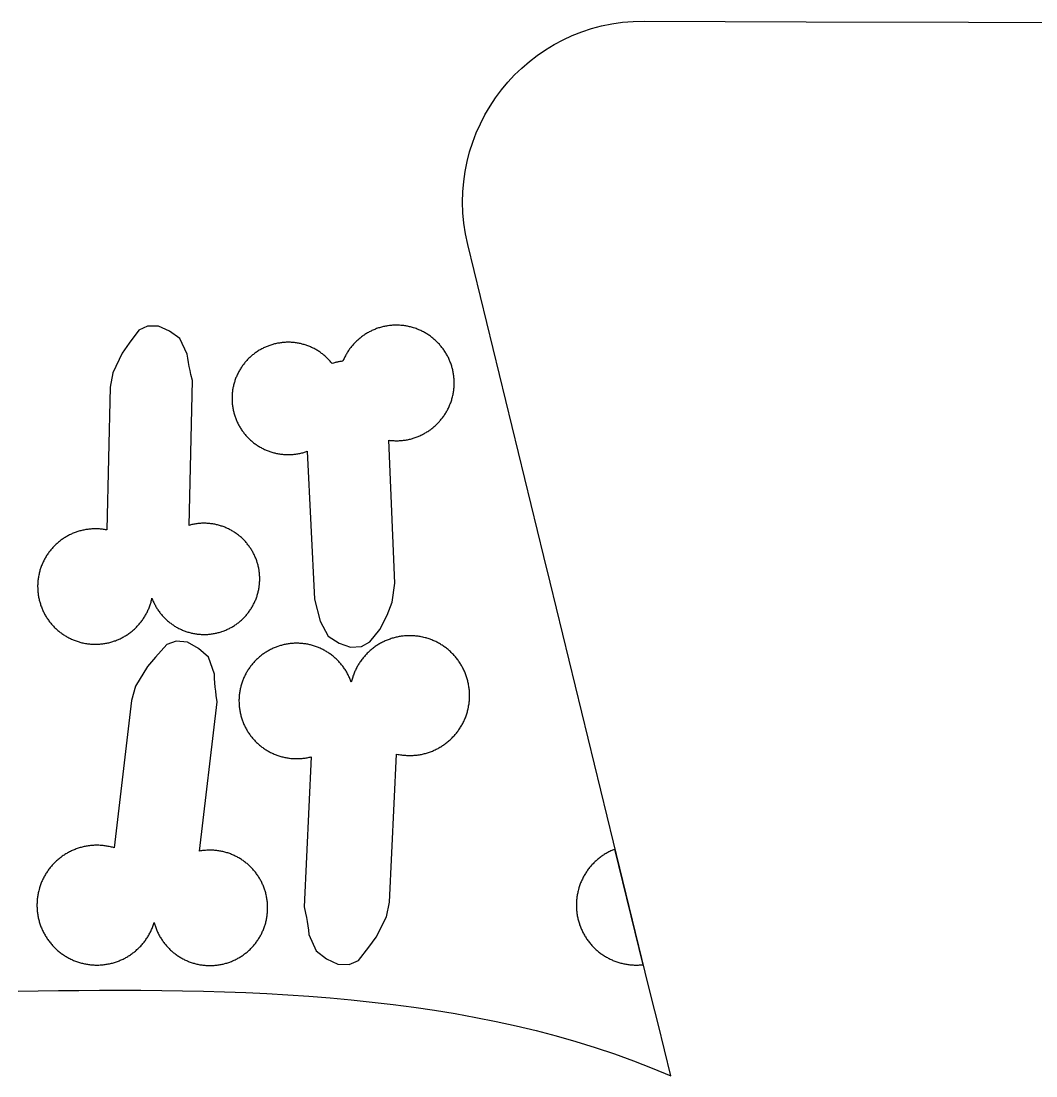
# Model space of a CAD drawing. Extents: x -246 to 246, y -104 to 199.
# Drawn here: x 66.83 to 89.4, y 106.52 to 129.99 of the extents above; entities that cross this region are included whole.
import ezdxf

# ---------------------------------------------------------------- set-up
doc = ezdxf.new("R2010")
doc.units = 0
doc.layers.add('Add_Red', color=1, linetype='Continuous')
doc.layers.add('Outline_Red', color=1, linetype='Continuous')

msp = doc.modelspace()

# ---------------------------------------------------------------- linework, layer by layer
at = {"layer": 'Add_Red'}
for points in [[(74.398, 116.079), (74.588, 116.179), (74.808, 116.46), (74.975, 116.776), (75.084, 117.064), (75.142, 117.488), (75.009, 120.668), (75.031, 120.665), (75.053, 120.663), (75.076, 120.661), (75.098, 120.659), (75.12, 120.658), (75.143, 120.657), (75.177, 120.657), (75.2, 120.657), (75.222, 120.657), (75.244, 120.658), (75.267, 120.66), (75.289, 120.661), (75.312, 120.664), (75.334, 120.666), (75.356, 120.669), (75.378, 120.672), (75.4, 120.676), (75.423, 120.68), (75.444, 120.685), (75.466, 120.689), (75.488, 120.695), (75.51, 120.7), (75.532, 120.706), (75.553, 120.713), (75.574, 120.719), (75.596, 120.727), (75.617, 120.734), (75.638, 120.742), (75.659, 120.75), (75.68, 120.759), (75.7, 120.768), (75.721, 120.777), (75.741, 120.787), (75.761, 120.797), (75.781, 120.807), (75.8, 120.818), (75.82, 120.829), (75.839, 120.84), (75.858, 120.852), (75.877, 120.864), (75.896, 120.876), (75.915, 120.889), (75.933, 120.902), (75.951, 120.915), (75.969, 120.929), (75.986, 120.943), (76.004, 120.957), (76.021, 120.972), (76.037, 120.987), (76.054, 121.002), (76.07, 121.017), (76.086, 121.033), (76.102, 121.049), (76.117, 121.065), (76.133, 121.082), (76.147, 121.099), (76.162, 121.116), (76.176, 121.133), (76.19, 121.151), (76.204, 121.168), (76.217, 121.186), (76.23, 121.205), (76.243, 121.223), (76.255, 121.242), (76.267, 121.261), (76.279, 121.28), (76.291, 121.299), (76.302, 121.319), (76.312, 121.339), (76.323, 121.358), (76.333, 121.379), (76.342, 121.399), (76.352, 121.419), (76.361, 121.44), (76.369, 121.461), (76.377, 121.481), (76.385, 121.502), (76.393, 121.524), (76.4, 121.545), (76.407, 121.566), (76.413, 121.588), (76.419, 121.609), (76.425, 121.631), (76.433, 121.666), (76.437, 121.688), (76.442, 121.71), (76.446, 121.732), (76.449, 121.754), (76.452, 121.777), (76.455, 121.799), (76.457, 121.821), (76.459, 121.844), (76.461, 121.866), (76.462, 121.888), (76.462, 121.911), (76.463, 121.942), (76.463, 121.965), (76.462, 121.987), (76.461, 122.009), (76.46, 122.032), (76.458, 122.054), (76.456, 122.076), (76.453, 122.099), (76.45, 122.121), (76.447, 122.143), (76.443, 122.165), (76.439, 122.187), (76.435, 122.209), (76.43, 122.231), (76.425, 122.253), (76.419, 122.275), (76.413, 122.296), (76.407, 122.318), (76.4, 122.339), (76.393, 122.361), (76.385, 122.382), (76.377, 122.403), (76.369, 122.424), (76.361, 122.444), (76.352, 122.465), (76.342, 122.485), (76.333, 122.506), (76.323, 122.526), (76.312, 122.546), (76.302, 122.565), (76.291, 122.585), (76.279, 122.604), (76.267, 122.623), (76.255, 122.642), (76.243, 122.661), (76.23, 122.679), (76.217, 122.698), (76.204, 122.716), (76.19, 122.734), (76.176, 122.751), (76.162, 122.768), (76.147, 122.786), (76.133, 122.802), (76.117, 122.819), (76.102, 122.835), (76.086, 122.851), (76.07, 122.867), (76.054, 122.882), (76.037, 122.897), (76.021, 122.912), (76.004, 122.927), (75.986, 122.941), (75.969, 122.955), (75.951, 122.969), (75.933, 122.982), (75.915, 122.995), (75.896, 123.008), (75.877, 123.02), (75.858, 123.032), (75.839, 123.044), (75.82, 123.055), (75.8, 123.067), (75.781, 123.077), (75.761, 123.088), (75.741, 123.098), (75.721, 123.107), (75.7, 123.117), (75.68, 123.126), (75.659, 123.134), (75.638, 123.142), (75.617, 123.15), (75.596, 123.158), (75.559, 123.17), (75.537, 123.176), (75.516, 123.182), (75.494, 123.188), (75.472, 123.193), (75.45, 123.198), (75.428, 123.203), (75.406, 123.207), (75.384, 123.211), (75.362, 123.214), (75.34, 123.217), (75.317, 123.22), (75.295, 123.222), (75.273, 123.224), (75.25, 123.226), (75.228, 123.227), (75.205, 123.227), (75.177, 123.228), (75.155, 123.228), (75.132, 123.227), (75.11, 123.226), (75.088, 123.225), (75.065, 123.223), (75.043, 123.221), (75.021, 123.218), (74.998, 123.215), (74.976, 123.212), (74.954, 123.208), (74.932, 123.204), (74.91, 123.2), (74.888, 123.195), (74.866, 123.19), (74.844, 123.184), (74.823, 123.178), (74.801, 123.172), (74.78, 123.165), (74.759, 123.158), (74.737, 123.15), (74.716, 123.142), (74.696, 123.134), (74.675, 123.126), (74.654, 123.117), (74.634, 123.107), (74.614, 123.098), (74.594, 123.088), (74.574, 123.077), (74.554, 123.067), (74.534, 123.055), (74.515, 123.044), (74.496, 123.032), (74.477, 123.02), (74.458, 123.008), (74.44, 122.995), (74.422, 122.982), (74.403, 122.969), (74.386, 122.955), (74.368, 122.941), (74.351, 122.927), (74.334, 122.912), (74.317, 122.897), (74.3, 122.882), (74.284, 122.867), (74.268, 122.851), (74.252, 122.835), (74.237, 122.819), (74.222, 122.802), (74.207, 122.786), (74.192, 122.768), (74.178, 122.751), (74.164, 122.734), (74.15, 122.716), (74.137, 122.698), (74.124, 122.679), (74.111, 122.661), (74.099, 122.642), (74.087, 122.623), (74.075, 122.604), (74.064, 122.585), (74.053, 122.565), (74.042, 122.546), (74.032, 122.526), (74.022, 122.506), (74.012, 122.485), (74.003, 122.465), (73.986, 122.426), (73.969, 122.424), (73.951, 122.422), (73.934, 122.42), (73.917, 122.417), (73.9, 122.414), (73.882, 122.411), (73.865, 122.407), (73.848, 122.404), (73.831, 122.399), (73.814, 122.395), (73.798, 122.39), (73.781, 122.385), (73.748, 122.374), (73.735, 122.391), (73.721, 122.408), (73.706, 122.425), (73.692, 122.441), (73.677, 122.457), (73.662, 122.472), (73.646, 122.488), (73.631, 122.503), (73.615, 122.518), (73.599, 122.533), (73.582, 122.547), (73.565, 122.561), (73.549, 122.575), (73.531, 122.588), (73.514, 122.601), (73.496, 122.614), (73.478, 122.627), (73.46, 122.639), (73.442, 122.651), (73.424, 122.662), (73.405, 122.673), (73.386, 122.684), (73.367, 122.695), (73.348, 122.705), (73.328, 122.715), (73.309, 122.725), (73.289, 122.734), (73.269, 122.743), (73.249, 122.751), (73.229, 122.76), (73.208, 122.767), (73.188, 122.775), (73.167, 122.782), (73.147, 122.789), (73.126, 122.795), (73.105, 122.801), (73.084, 122.807), (73.063, 122.812), (73.041, 122.817), (73.02, 122.822), (72.999, 122.826), (72.977, 122.83), (72.956, 122.833), (72.934, 122.836), (72.912, 122.839), (72.891, 122.841), (72.869, 122.843), (72.847, 122.844), (72.825, 122.846), (72.804, 122.846), (72.77, 122.847), (72.748, 122.847), (72.726, 122.846), (72.705, 122.845), (72.683, 122.844), (72.661, 122.842), (72.639, 122.84), (72.618, 122.837), (72.596, 122.835), (72.575, 122.831), (72.553, 122.828), (72.532, 122.824), (72.51, 122.819), (72.489, 122.815), (72.468, 122.81), (72.447, 122.804), (72.426, 122.798), (72.405, 122.792), (72.384, 122.786), (72.363, 122.779), (72.343, 122.771), (72.322, 122.764), (72.302, 122.756), (72.282, 122.747), (72.262, 122.739), (72.242, 122.73), (72.222, 122.72), (72.203, 122.711), (72.183, 122.701), (72.164, 122.69), (72.145, 122.679), (72.127, 122.668), (72.103, 122.654), (72.085, 122.642), (72.066, 122.63), (72.049, 122.617), (72.031, 122.605), (72.013, 122.592), (71.996, 122.578), (71.979, 122.565), (71.962, 122.551), (71.946, 122.536), (71.93, 122.522), (71.914, 122.507), (71.898, 122.492), (71.882, 122.477), (71.867, 122.461), (71.852, 122.445), (71.838, 122.429), (71.823, 122.413), (71.809, 122.396), (71.795, 122.379), (71.782, 122.362), (71.769, 122.344), (71.756, 122.327), (71.743, 122.309), (71.731, 122.291), (71.719, 122.273), (71.707, 122.254), (71.696, 122.236), (71.685, 122.217), (71.674, 122.198), (71.664, 122.179), (71.654, 122.159), (71.644, 122.14), (71.635, 122.12), (71.626, 122.1), (71.618, 122.08), (71.609, 122.06), (71.601, 122.039), (71.594, 122.019), (71.587, 121.998), (71.58, 121.978), (71.573, 121.957), (71.567, 121.936), (71.562, 121.915), (71.556, 121.894), (71.551, 121.873), (71.547, 121.851), (71.542, 121.83), (71.539, 121.808), (71.535, 121.787), (71.532, 121.765), (71.529, 121.744), (71.527, 121.722), (71.525, 121.7), (71.523, 121.678), (71.522, 121.657), (71.521, 121.635), (71.521, 121.597), (71.521, 121.575), (71.521, 121.554), (71.522, 121.532), (71.524, 121.51), (71.525, 121.488), (71.527, 121.467), (71.53, 121.445), (71.533, 121.423), (71.536, 121.402), (71.54, 121.38), (71.544, 121.359), (71.548, 121.338), (71.553, 121.316), (71.558, 121.295), (71.563, 121.274), (71.569, 121.253), (71.575, 121.232), (71.582, 121.211), (71.589, 121.191), (71.596, 121.17), (71.604, 121.15), (71.612, 121.129), (71.62, 121.109), (71.629, 121.089), (71.638, 121.069), (71.648, 121.048), (71.658, 121.028), (71.668, 121.009), (71.678, 120.99), (71.689, 120.971), (71.7, 120.952), (71.711, 120.934), (71.723, 120.915), (71.735, 120.897), (71.748, 120.879), (71.76, 120.861), (71.773, 120.844), (71.787, 120.827), (71.8, 120.81), (71.814, 120.793), (71.828, 120.776), (71.843, 120.76), (71.858, 120.744), (71.873, 120.728), (71.888, 120.712), (71.903, 120.697), (71.919, 120.682), (71.935, 120.668), (71.952, 120.653), (71.968, 120.639), (71.985, 120.625), (72.002, 120.612), (72.02, 120.598), (72.037, 120.585), (72.055, 120.573), (72.073, 120.56), (72.091, 120.548), (72.11, 120.537), (72.128, 120.525), (72.147, 120.514), (72.166, 120.504), (72.185, 120.493), (72.204, 120.483), (72.224, 120.473), (72.244, 120.464), (72.264, 120.455), (72.284, 120.446), (72.304, 120.438), (72.324, 120.43), (72.344, 120.423), (72.365, 120.415), (72.386, 120.408), (72.407, 120.402), (72.427, 120.396), (72.448, 120.39), (72.47, 120.384), (72.491, 120.379), (72.512, 120.375), (72.534, 120.37), (72.555, 120.366), (72.576, 120.363), (72.598, 120.36), (72.62, 120.357), (72.641, 120.354), (72.663, 120.352), (72.685, 120.351), (72.707, 120.349), (72.728, 120.349), (72.77, 120.348), (72.792, 120.348), (72.814, 120.349), (72.835, 120.35), (72.857, 120.351), (72.879, 120.353), (72.901, 120.355), (72.922, 120.357), (72.944, 120.36), (72.966, 120.363), (72.987, 120.367), (73.009, 120.371), (73.03, 120.375), (73.051, 120.38), (73.072, 120.385), (73.093, 120.39), (73.115, 120.396), (73.135, 120.402), (73.156, 120.409), (73.195, 120.422), (73.359, 117.132), (73.478, 116.644), (73.663, 116.306), (73.902, 116.156), (74.155, 116.06), (74.398, 116.079)], [(68.513, 116.128), (68.536, 116.129), (68.558, 116.13), (68.58, 116.132), (68.603, 116.134), (68.625, 116.136), (68.647, 116.139), (68.669, 116.142), (68.692, 116.145), (68.714, 116.149), (68.736, 116.153), (68.758, 116.158), (68.779, 116.163), (68.801, 116.168), (68.823, 116.174), (68.844, 116.18), (68.866, 116.187), (68.887, 116.194), (68.908, 116.201), (68.93, 116.208), (68.95, 116.216), (68.971, 116.225), (68.992, 116.234), (69.012, 116.243), (69.033, 116.252), (69.053, 116.262), (69.073, 116.272), (69.093, 116.283), (69.112, 116.293), (69.132, 116.305), (69.151, 116.316), (69.17, 116.328), (69.189, 116.34), (69.207, 116.353), (69.226, 116.365), (69.244, 116.379), (69.262, 116.392), (69.279, 116.406), (69.297, 116.42), (69.314, 116.434), (69.331, 116.449), (69.348, 116.464), (69.364, 116.479), (69.38, 116.495), (69.396, 116.511), (69.412, 116.527), (69.427, 116.543), (69.442, 116.56), (69.457, 116.577), (69.471, 116.594), (69.485, 116.611), (69.499, 116.629), (69.513, 116.647), (69.526, 116.665), (69.539, 116.683), (69.551, 116.702), (69.564, 116.72), (69.576, 116.739), (69.587, 116.759), (69.598, 116.778), (69.609, 116.798), (69.62, 116.817), (69.63, 116.837), (69.64, 116.858), (69.649, 116.878), (69.658, 116.898), (69.667, 116.919), (69.676, 116.94), (69.684, 116.961), (69.691, 116.982), (69.699, 117.003), (69.706, 117.024), (69.712, 117.046), (69.719, 117.067), (69.724, 117.089), (69.73, 117.11), (69.735, 117.132), (69.74, 117.154), (69.753, 117.119), (69.761, 117.1), (69.77, 117.08), (69.779, 117.06), (69.788, 117.041), (69.798, 117.021), (69.808, 117.002), (69.818, 116.983), (69.829, 116.964), (69.84, 116.946), (69.851, 116.927), (69.863, 116.909), (69.874, 116.891), (69.887, 116.873), (69.899, 116.856), (69.912, 116.838), (69.925, 116.821), (69.939, 116.804), (69.952, 116.788), (69.966, 116.771), (69.981, 116.755), (69.995, 116.739), (70.01, 116.724), (70.025, 116.708), (70.041, 116.693), (70.056, 116.678), (70.072, 116.664), (70.088, 116.649), (70.105, 116.635), (70.121, 116.621), (70.138, 116.608), (70.156, 116.595), (70.173, 116.582), (70.19, 116.57), (70.208, 116.557), (70.226, 116.545), (70.244, 116.534), (70.263, 116.523), (70.281, 116.512), (70.3, 116.501), (70.319, 116.491), (70.338, 116.481), (70.358, 116.471), (70.377, 116.462), (70.397, 116.453), (70.417, 116.444), (70.437, 116.436), (70.457, 116.428), (70.477, 116.42), (70.497, 116.413), (70.518, 116.406), (70.538, 116.4), (70.559, 116.394), (70.58, 116.388), (70.601, 116.383), (70.622, 116.378), (70.643, 116.373), (70.664, 116.369), (70.685, 116.365), (70.706, 116.361), (70.728, 116.358), (70.749, 116.355), (70.771, 116.353), (70.792, 116.351), (70.814, 116.349), (70.835, 116.348), (70.857, 116.347), (70.878, 116.346), (70.9, 116.346), (70.937, 116.346), (70.959, 116.347), (70.981, 116.348), (71.002, 116.35), (71.024, 116.352), (71.045, 116.354), (71.066, 116.357), (71.088, 116.36), (71.109, 116.364), (71.13, 116.367), (71.152, 116.372), (71.173, 116.376), (71.194, 116.381), (71.215, 116.387), (71.235, 116.392), (71.256, 116.398), (71.277, 116.405), (71.297, 116.411), (71.323, 116.42), (71.343, 116.428), (71.363, 116.436), (71.383, 116.444), (71.403, 116.453), (71.423, 116.462), (71.442, 116.471), (71.462, 116.481), (71.481, 116.491), (71.5, 116.501), (71.519, 116.512), (71.537, 116.523), (71.556, 116.534), (71.574, 116.545), (71.592, 116.557), (71.61, 116.57), (71.627, 116.582), (71.644, 116.595), (71.662, 116.608), (71.679, 116.621), (71.695, 116.635), (71.712, 116.649), (71.728, 116.664), (71.744, 116.678), (71.759, 116.693), (71.775, 116.708), (71.79, 116.724), (71.805, 116.739), (71.819, 116.755), (71.834, 116.771), (71.848, 116.788), (71.861, 116.804), (71.875, 116.821), (71.888, 116.838), (71.901, 116.856), (71.913, 116.873), (71.926, 116.891), (71.937, 116.909), (71.949, 116.927), (71.96, 116.946), (71.971, 116.964), (71.982, 116.983), (71.992, 117.002), (72.002, 117.021), (72.012, 117.041), (72.021, 117.06), (72.03, 117.08), (72.039, 117.1), (72.047, 117.119), (72.055, 117.14), (72.062, 117.16), (72.07, 117.18), (72.077, 117.201), (72.083, 117.221), (72.089, 117.242), (72.095, 117.263), (72.1, 117.284), (72.105, 117.305), (72.11, 117.326), (72.114, 117.347), (72.118, 117.368), (72.122, 117.389), (72.125, 117.411), (72.128, 117.432), (72.13, 117.454), (72.132, 117.475), (72.134, 117.497), (72.135, 117.518), (72.136, 117.54), (72.137, 117.561), (72.137, 117.583), (72.137, 117.609), (72.136, 117.63), (72.135, 117.652), (72.134, 117.673), (72.132, 117.695), (72.13, 117.716), (72.127, 117.738), (72.124, 117.759), (72.121, 117.781), (72.118, 117.802), (72.114, 117.823), (72.109, 117.844), (72.104, 117.865), (72.099, 117.886), (72.094, 117.907), (72.088, 117.928), (72.082, 117.949), (72.07, 117.986), (72.062, 118.006), (72.055, 118.026), (72.047, 118.046), (72.039, 118.066), (72.03, 118.086), (72.021, 118.106), (72.012, 118.125), (72.002, 118.144), (71.992, 118.164), (71.982, 118.183), (71.971, 118.201), (71.96, 118.22), (71.949, 118.238), (71.937, 118.257), (71.926, 118.275), (71.913, 118.292), (71.901, 118.31), (71.888, 118.327), (71.875, 118.344), (71.861, 118.361), (71.848, 118.378), (71.834, 118.394), (71.819, 118.411), (71.805, 118.427), (71.79, 118.442), (71.775, 118.458), (71.759, 118.473), (71.744, 118.488), (71.728, 118.502), (71.712, 118.516), (71.695, 118.53), (71.679, 118.544), (71.662, 118.558), (71.644, 118.571), (71.627, 118.584), (71.61, 118.596), (71.592, 118.608), (71.574, 118.62), (71.556, 118.632), (71.537, 118.643), (71.519, 118.654), (71.5, 118.665), (71.481, 118.675), (71.462, 118.685), (71.442, 118.695), (71.423, 118.704), (71.403, 118.713), (71.383, 118.722), (71.363, 118.73), (71.343, 118.738), (71.323, 118.745), (71.303, 118.752), (71.282, 118.759), (71.262, 118.766), (71.241, 118.772), (71.22, 118.778), (71.199, 118.783), (71.178, 118.788), (71.157, 118.793), (71.136, 118.797), (71.115, 118.801), (71.094, 118.805), (71.072, 118.808), (71.051, 118.811), (71.029, 118.813), (71.008, 118.815), (70.986, 118.817), (70.965, 118.818), (70.943, 118.819), (70.922, 118.82), (70.9, 118.82), (70.864, 118.819), (70.843, 118.819), (70.821, 118.817), (70.8, 118.816), (70.778, 118.814), (70.757, 118.812), (70.735, 118.809), (70.714, 118.806), (70.692, 118.802), (70.671, 118.799), (70.65, 118.794), (70.629, 118.79), (70.608, 118.785), (70.587, 118.78), (70.566, 118.774), (70.639, 121.993), (70.606, 122.127), (70.587, 122.218), (70.568, 122.308), (70.552, 122.399), (70.537, 122.49), (70.524, 122.581), (70.362, 122.931), (70.133, 123.096), (69.887, 123.208), (69.643, 123.205), (69.448, 123.118), (69.234, 122.828), (69.08, 122.608), (68.868, 122.167), (68.809, 121.849), (68.733, 118.671), (68.704, 118.677), (68.682, 118.68), (68.66, 118.684), (68.638, 118.687), (68.616, 118.689), (68.593, 118.691), (68.571, 118.693), (68.549, 118.695), (68.526, 118.696), (68.504, 118.696), (68.481, 118.696), (68.446, 118.696), (68.423, 118.695), (68.401, 118.694), (68.378, 118.692), (68.356, 118.69), (68.334, 118.688), (68.312, 118.685), (68.289, 118.682), (68.267, 118.678), (68.245, 118.674), (68.223, 118.67), (68.201, 118.665), (68.18, 118.66), (68.158, 118.655), (68.136, 118.649), (68.115, 118.643), (68.093, 118.636), (68.072, 118.629), (68.051, 118.622), (68.03, 118.614), (68.009, 118.606), (67.988, 118.598), (67.967, 118.589), (67.947, 118.58), (67.927, 118.57), (67.906, 118.56), (67.886, 118.55), (67.867, 118.54), (67.847, 118.529), (67.828, 118.517), (67.809, 118.506), (67.79, 118.494), (67.771, 118.482), (67.752, 118.469), (67.734, 118.456), (67.716, 118.443), (67.698, 118.43), (67.68, 118.416), (67.663, 118.402), (67.646, 118.387), (67.629, 118.372), (67.612, 118.357), (67.596, 118.342), (67.58, 118.326), (67.564, 118.311), (67.548, 118.294), (67.533, 118.278), (67.518, 118.261), (67.503, 118.244), (67.489, 118.227), (67.475, 118.21), (67.461, 118.192), (67.448, 118.174), (67.435, 118.156), (67.422, 118.138), (67.409, 118.119), (67.397, 118.1), (67.385, 118.081), (67.374, 118.062), (67.363, 118.043), (67.352, 118.023), (67.341, 118.003), (67.331, 117.983), (67.321, 117.963), (67.312, 117.943), (67.303, 117.922), (67.294, 117.901), (67.286, 117.881), (67.278, 117.86), (67.27, 117.839), (67.263, 117.817), (67.256, 117.796), (67.249, 117.775), (67.243, 117.753), (67.238, 117.731), (67.232, 117.71), (67.227, 117.688), (67.223, 117.666), (67.217, 117.635), (67.213, 117.613), (67.21, 117.591), (67.207, 117.569), (67.204, 117.546), (67.202, 117.524), (67.2, 117.502), (67.199, 117.479), (67.198, 117.457), (67.197, 117.434), (67.197, 117.412), (67.198, 117.378), (67.198, 117.356), (67.2, 117.333), (67.201, 117.311), (67.203, 117.289), (67.205, 117.266), (67.208, 117.244), (67.211, 117.222), (67.215, 117.2), (67.219, 117.178), (67.223, 117.156), (67.228, 117.134), (67.233, 117.112), (67.238, 117.09), (67.244, 117.069), (67.25, 117.047), (67.257, 117.026), (67.264, 117.004), (67.271, 116.983), (67.279, 116.962), (67.287, 116.941), (67.295, 116.92), (67.304, 116.9), (67.313, 116.879), (67.322, 116.859), (67.332, 116.839), (67.342, 116.819), (67.353, 116.799), (67.364, 116.779), (67.375, 116.76), (67.387, 116.741), (67.398, 116.722), (67.411, 116.703), (67.423, 116.684), (67.436, 116.666), (67.449, 116.648), (67.463, 116.63), (67.476, 116.612), (67.491, 116.595), (67.505, 116.578), (67.52, 116.561), (67.535, 116.544), (67.55, 116.528), (67.566, 116.512), (67.581, 116.496), (67.598, 116.48), (67.614, 116.465), (67.631, 116.45), (67.648, 116.435), (67.665, 116.421), (67.682, 116.407), (67.7, 116.393), (67.718, 116.38), (67.736, 116.366), (67.754, 116.354), (67.773, 116.341), (67.792, 116.329), (67.811, 116.317), (67.83, 116.305), (67.849, 116.294), (67.869, 116.283), (67.889, 116.273), (67.909, 116.263), (67.929, 116.253), (67.949, 116.243), (67.97, 116.234), (67.99, 116.225), (68.011, 116.217), (68.032, 116.209), (68.053, 116.201), (68.074, 116.194), (68.095, 116.187), (68.117, 116.181), (68.138, 116.174), (68.16, 116.169), (68.182, 116.163), (68.204, 116.158), (68.226, 116.154), (68.258, 116.147), (68.281, 116.144), (68.303, 116.14), (68.325, 116.137), (68.347, 116.135), (68.37, 116.133), (68.392, 116.131), (68.414, 116.13), (68.437, 116.129), (68.459, 116.128), (68.481, 116.128), (68.513, 116.128)], [(71.06, 108.98), (71.082, 108.981), (71.104, 108.982), (71.127, 108.983), (71.149, 108.985), (71.171, 108.988), (71.194, 108.99), (71.216, 108.993), (71.238, 108.997), (71.26, 109.001), (71.282, 109.005), (71.304, 109.009), (71.326, 109.014), (71.362, 109.023), (71.383, 109.029), (71.405, 109.036), (71.426, 109.043), (71.448, 109.05), (71.469, 109.057), (71.49, 109.065), (71.511, 109.073), (71.531, 109.082), (71.552, 109.091), (71.572, 109.1), (71.592, 109.11), (71.612, 109.12), (71.632, 109.13), (71.652, 109.141), (71.671, 109.152), (71.691, 109.163), (71.71, 109.175), (71.729, 109.187), (71.747, 109.199), (71.766, 109.212), (71.784, 109.225), (71.802, 109.238), (71.82, 109.252), (71.837, 109.266), (71.855, 109.28), (71.872, 109.295), (71.889, 109.309), (71.905, 109.325), (71.921, 109.34), (71.937, 109.356), (71.953, 109.372), (71.968, 109.388), (71.984, 109.404), (71.998, 109.421), (72.013, 109.438), (72.027, 109.456), (72.041, 109.473), (72.055, 109.491), (72.068, 109.509), (72.081, 109.527), (72.094, 109.546), (72.106, 109.564), (72.118, 109.583), (72.13, 109.602), (72.141, 109.622), (72.152, 109.641), (72.163, 109.661), (72.173, 109.681), (72.183, 109.701), (72.193, 109.721), (72.202, 109.741), (72.211, 109.762), (72.22, 109.782), (72.228, 109.803), (72.236, 109.824), (72.243, 109.845), (72.25, 109.867), (72.257, 109.888), (72.264, 109.91), (72.27, 109.931), (72.275, 109.953), (72.28, 109.975), (72.285, 109.996), (72.29, 110.018), (72.294, 110.04), (72.297, 110.063), (72.301, 110.085), (72.304, 110.107), (72.306, 110.129), (72.308, 110.151), (72.31, 110.174), (72.312, 110.196), (72.313, 110.219), (72.313, 110.241), (72.313, 110.263), (72.313, 110.304), (72.312, 110.326), (72.31, 110.348), (72.309, 110.371), (72.307, 110.393), (72.304, 110.415), (72.301, 110.438), (72.298, 110.46), (72.295, 110.482), (72.291, 110.504), (72.286, 110.526), (72.28, 110.552), (72.275, 110.574), (72.27, 110.596), (72.264, 110.617), (72.257, 110.639), (72.25, 110.66), (72.243, 110.681), (72.236, 110.702), (72.228, 110.723), (72.22, 110.744), (72.211, 110.765), (72.202, 110.785), (72.193, 110.806), (72.183, 110.826), (72.173, 110.846), (72.163, 110.866), (72.152, 110.886), (72.141, 110.905), (72.13, 110.924), (72.118, 110.944), (72.106, 110.962), (72.094, 110.981), (72.081, 111), (72.068, 111.018), (72.055, 111.036), (72.041, 111.054), (72.027, 111.071), (72.013, 111.088), (71.998, 111.105), (71.984, 111.122), (71.968, 111.139), (71.953, 111.155), (71.937, 111.171), (71.921, 111.187), (71.905, 111.202), (71.889, 111.217), (71.872, 111.232), (71.855, 111.247), (71.837, 111.261), (71.82, 111.275), (71.802, 111.289), (71.784, 111.302), (71.766, 111.315), (71.747, 111.328), (71.729, 111.34), (71.71, 111.352), (71.691, 111.364), (71.671, 111.375), (71.652, 111.386), (71.632, 111.397), (71.612, 111.407), (71.592, 111.417), (71.572, 111.427), (71.552, 111.436), (71.531, 111.445), (71.511, 111.454), (71.49, 111.462), (71.469, 111.47), (71.448, 111.477), (71.426, 111.484), (71.405, 111.491), (71.383, 111.497), (71.362, 111.503), (71.34, 111.509), (71.318, 111.514), (71.297, 111.519), (71.275, 111.523), (71.253, 111.527), (71.23, 111.531), (71.208, 111.534), (71.186, 111.537), (71.164, 111.54), (71.142, 111.542), (71.119, 111.544), (71.097, 111.545), (71.074, 111.546), (71.052, 111.547), (71.03, 111.547), (71.001, 111.547), (70.979, 111.546), (70.957, 111.545), (70.934, 111.543), (70.912, 111.542), (70.89, 111.539), (70.867, 111.537), (70.845, 111.534), (70.823, 111.53), (70.801, 111.526), (71.19, 114.845), (71.17, 114.987), (71.158, 115.082), (71.148, 115.177), (71.14, 115.273), (71.133, 115.368), (71.129, 115.464), (70.995, 115.841), (70.776, 116.033), (70.532, 116.173), (70.28, 116.194), (70.07, 116.123), (69.82, 115.844), (69.639, 115.632), (69.377, 115.198), (69.286, 114.875), (68.898, 111.599), (68.859, 111.61), (68.837, 111.616), (68.814, 111.621), (68.791, 111.626), (68.769, 111.631), (68.746, 111.635), (68.723, 111.639), (68.7, 111.643), (68.677, 111.646), (68.654, 111.648), (68.631, 111.65), (68.607, 111.652), (68.584, 111.654), (68.561, 111.655), (68.538, 111.655), (68.514, 111.656), (68.486, 111.655), (68.463, 111.655), (68.44, 111.653), (68.417, 111.652), (68.394, 111.65), (68.37, 111.648), (68.347, 111.645), (68.324, 111.642), (68.301, 111.638), (68.278, 111.634), (68.256, 111.63), (68.233, 111.625), (68.21, 111.62), (68.187, 111.615), (68.165, 111.609), (68.143, 111.603), (68.12, 111.596), (68.098, 111.589), (68.076, 111.581), (68.054, 111.574), (68.032, 111.565), (68.011, 111.557), (67.989, 111.548), (67.968, 111.538), (67.947, 111.529), (67.926, 111.519), (67.905, 111.508), (67.885, 111.497), (67.864, 111.486), (67.844, 111.475), (67.824, 111.463), (67.804, 111.451), (67.785, 111.438), (67.765, 111.425), (67.746, 111.412), (67.727, 111.398), (67.709, 111.384), (67.69, 111.37), (67.672, 111.356), (67.654, 111.341), (67.637, 111.326), (67.619, 111.31), (67.602, 111.294), (67.585, 111.278), (67.569, 111.262), (67.553, 111.245), (67.537, 111.228), (67.521, 111.211), (67.506, 111.194), (67.491, 111.176), (67.476, 111.158), (67.461, 111.14), (67.447, 111.121), (67.434, 111.102), (67.42, 111.083), (67.407, 111.064), (67.394, 111.045), (67.382, 111.025), (67.37, 111.005), (67.358, 110.985), (67.347, 110.965), (67.336, 110.944), (67.325, 110.924), (67.315, 110.903), (67.305, 110.882), (67.295, 110.861), (67.286, 110.839), (67.277, 110.818), (67.269, 110.796), (67.261, 110.774), (67.253, 110.752), (67.246, 110.73), (67.239, 110.708), (67.227, 110.668), (67.221, 110.645), (67.216, 110.623), (67.211, 110.6), (67.206, 110.577), (67.202, 110.554), (67.198, 110.531), (67.195, 110.508), (67.192, 110.485), (67.189, 110.462), (67.187, 110.439), (67.185, 110.416), (67.184, 110.393), (67.183, 110.369), (67.182, 110.346), (67.182, 110.323), (67.182, 110.297), (67.183, 110.274), (67.184, 110.251), (67.185, 110.227), (67.187, 110.204), (67.189, 110.181), (67.192, 110.158), (67.195, 110.135), (67.199, 110.112), (67.202, 110.089), (67.207, 110.066), (67.211, 110.043), (67.217, 110.021), (67.222, 109.998), (67.228, 109.975), (67.234, 109.953), (67.241, 109.931), (67.248, 109.909), (67.255, 109.887), (67.263, 109.865), (67.271, 109.843), (67.28, 109.821), (67.289, 109.8), (67.298, 109.778), (67.308, 109.757), (67.318, 109.736), (67.328, 109.716), (67.339, 109.695), (67.35, 109.675), (67.362, 109.654), (67.373, 109.634), (67.386, 109.615), (67.398, 109.595), (67.411, 109.576), (67.424, 109.556), (67.438, 109.537), (67.452, 109.519), (67.466, 109.5), (67.48, 109.482), (67.495, 109.464), (67.51, 109.447), (67.526, 109.429), (67.542, 109.412), (67.558, 109.395), (67.574, 109.379), (67.591, 109.362), (67.607, 109.347), (67.625, 109.331), (67.642, 109.315), (67.66, 109.3), (67.678, 109.286), (67.696, 109.271), (67.714, 109.257), (67.733, 109.243), (67.752, 109.23), (67.771, 109.217), (67.791, 109.204), (67.81, 109.191), (67.83, 109.179), (67.85, 109.168), (67.871, 109.156), (67.891, 109.145), (67.912, 109.134), (67.933, 109.124), (67.954, 109.114), (67.975, 109.104), (67.996, 109.095), (68.018, 109.086), (68.039, 109.078), (68.061, 109.07), (68.083, 109.062), (68.105, 109.055), (68.127, 109.048), (68.169, 109.036), (68.192, 109.03), (68.215, 109.024), (68.237, 109.019), (68.26, 109.015), (68.283, 109.011), (68.306, 109.007), (68.329, 109.003), (68.352, 109), (68.375, 108.998), (68.398, 108.995), (68.421, 108.994), (68.445, 108.992), (68.468, 108.991), (68.491, 108.99), (68.514, 108.99), (68.538, 108.99), (68.561, 108.991), (68.585, 108.992), (68.608, 108.994), (68.631, 108.995), (68.654, 108.998), (68.677, 109), (68.7, 109.003), (68.723, 109.007), (68.746, 109.011), (68.769, 109.015), (68.792, 109.02), (68.815, 109.025), (68.837, 109.03), (68.86, 109.036), (68.882, 109.042), (68.905, 109.049), (68.927, 109.056), (68.949, 109.063), (68.971, 109.071), (68.992, 109.079), (69.014, 109.088), (69.036, 109.096), (69.057, 109.106), (69.078, 109.115), (69.099, 109.125), (69.12, 109.136), (69.141, 109.147), (69.161, 109.158), (69.181, 109.169), (69.201, 109.181), (69.221, 109.193), (69.241, 109.206), (69.26, 109.218), (69.279, 109.232), (69.298, 109.245), (69.317, 109.259), (69.335, 109.273), (69.353, 109.288), (69.371, 109.302), (69.389, 109.317), (69.407, 109.333), (69.424, 109.349), (69.441, 109.365), (69.457, 109.381), (69.473, 109.398), (69.489, 109.414), (69.505, 109.432), (69.521, 109.449), (69.536, 109.467), (69.55, 109.485), (69.565, 109.503), (69.579, 109.521), (69.593, 109.54), (69.606, 109.559), (69.62, 109.578), (69.632, 109.598), (69.645, 109.617), (69.657, 109.637), (69.669, 109.657), (69.68, 109.677), (69.691, 109.698), (69.702, 109.718), (69.712, 109.739), (69.722, 109.76), (69.732, 109.781), (69.741, 109.803), (69.75, 109.824), (69.759, 109.846), (69.767, 109.868), (69.775, 109.89), (69.782, 109.912), (69.789, 109.934), (69.796, 109.91), (69.802, 109.888), (69.809, 109.867), (69.816, 109.845), (69.823, 109.824), (69.831, 109.803), (69.839, 109.782), (69.848, 109.762), (69.857, 109.741), (69.866, 109.721), (69.876, 109.701), (69.886, 109.681), (69.896, 109.661), (69.907, 109.641), (69.918, 109.622), (69.929, 109.602), (69.941, 109.583), (69.953, 109.564), (69.965, 109.546), (69.978, 109.527), (69.991, 109.509), (70.004, 109.491), (70.018, 109.473), (70.032, 109.456), (70.046, 109.438), (70.061, 109.421), (70.076, 109.404), (70.091, 109.388), (70.106, 109.372), (70.122, 109.356), (70.138, 109.34), (70.154, 109.325), (70.171, 109.309), (70.187, 109.295), (70.205, 109.28), (70.222, 109.266), (70.239, 109.252), (70.257, 109.238), (70.275, 109.225), (70.293, 109.212), (70.312, 109.199), (70.33, 109.187), (70.349, 109.175), (70.368, 109.163), (70.388, 109.152), (70.407, 109.141), (70.427, 109.13), (70.447, 109.12), (70.467, 109.11), (70.487, 109.1), (70.508, 109.091), (70.528, 109.082), (70.549, 109.073), (70.57, 109.065), (70.591, 109.057), (70.612, 109.05), (70.633, 109.043), (70.654, 109.036), (70.676, 109.029), (70.697, 109.023), (70.719, 109.018), (70.741, 109.013), (70.763, 109.008), (70.785, 109.003), (70.807, 108.999), (70.829, 108.996), (70.851, 108.992), (70.873, 108.989), (70.895, 108.987), (70.918, 108.985), (70.94, 108.983), (70.962, 108.981), (70.985, 108.98), (71.007, 108.98), (71.03, 108.98), (71.06, 108.98)], [(74.334, 109.09), (74.563, 109.386), (74.728, 109.61), (74.959, 110.062), (75.027, 110.39), (75.182, 113.686), (75.219, 113.678), (75.242, 113.674), (75.265, 113.67), (75.288, 113.666), (75.311, 113.663), (75.334, 113.661), (75.357, 113.658), (75.38, 113.657), (75.403, 113.655), (75.426, 113.654), (75.45, 113.654), (75.473, 113.653), (75.503, 113.654), (75.526, 113.654), (75.549, 113.656), (75.572, 113.657), (75.596, 113.659), (75.619, 113.661), (75.642, 113.664), (75.665, 113.667), (75.688, 113.671), (75.711, 113.675), (75.734, 113.679), (75.756, 113.684), (75.779, 113.689), (75.802, 113.695), (75.824, 113.7), (75.847, 113.707), (75.869, 113.714), (75.891, 113.721), (75.913, 113.728), (75.935, 113.736), (75.957, 113.744), (75.978, 113.753), (76, 113.762), (76.021, 113.771), (76.042, 113.781), (76.063, 113.791), (76.084, 113.802), (76.104, 113.812), (76.125, 113.824), (76.145, 113.835), (76.165, 113.847), (76.185, 113.859), (76.204, 113.872), (76.224, 113.885), (76.243, 113.898), (76.262, 113.912), (76.28, 113.926), (76.299, 113.94), (76.317, 113.954), (76.335, 113.969), (76.352, 113.985), (76.37, 114), (76.387, 114.016), (76.403, 114.032), (76.42, 114.048), (76.436, 114.065), (76.452, 114.082), (76.468, 114.099), (76.483, 114.117), (76.498, 114.134), (76.513, 114.152), (76.527, 114.171), (76.541, 114.189), (76.555, 114.208), (76.568, 114.227), (76.581, 114.246), (76.594, 114.266), (76.607, 114.285), (76.619, 114.305), (76.63, 114.325), (76.642, 114.346), (76.653, 114.366), (76.663, 114.387), (76.674, 114.408), (76.684, 114.429), (76.693, 114.45), (76.702, 114.471), (76.711, 114.493), (76.719, 114.515), (76.728, 114.536), (76.735, 114.558), (76.742, 114.58), (76.749, 114.603), (76.756, 114.625), (76.762, 114.647), (76.768, 114.67), (76.773, 114.693), (76.781, 114.732), (76.785, 114.755), (76.789, 114.778), (76.793, 114.801), (76.796, 114.824), (76.798, 114.847), (76.801, 114.87), (76.802, 114.893), (76.804, 114.916), (76.805, 114.94), (76.805, 114.963), (76.806, 114.986), (76.805, 115.014), (76.805, 115.037), (76.804, 115.06), (76.802, 115.083), (76.8, 115.107), (76.798, 115.13), (76.795, 115.153), (76.792, 115.176), (76.789, 115.199), (76.785, 115.222), (76.78, 115.245), (76.776, 115.267), (76.77, 115.29), (76.765, 115.313), (76.759, 115.335), (76.753, 115.358), (76.746, 115.38), (76.739, 115.402), (76.732, 115.424), (76.724, 115.446), (76.716, 115.468), (76.707, 115.489), (76.698, 115.511), (76.689, 115.532), (76.679, 115.553), (76.669, 115.574), (76.658, 115.595), (76.648, 115.616), (76.636, 115.636), (76.625, 115.656), (76.613, 115.676), (76.601, 115.696), (76.588, 115.716), (76.575, 115.735), (76.562, 115.754), (76.549, 115.773), (76.535, 115.792), (76.52, 115.81), (76.506, 115.828), (76.491, 115.846), (76.476, 115.864), (76.46, 115.881), (76.445, 115.898), (76.429, 115.915), (76.412, 115.931), (76.396, 115.948), (76.379, 115.964), (76.361, 115.979), (76.344, 115.995), (76.326, 116.01), (76.308, 116.024), (76.29, 116.039), (76.271, 116.053), (76.253, 116.067), (76.234, 116.08), (76.215, 116.093), (76.195, 116.106), (76.175, 116.118), (76.156, 116.131), (76.135, 116.142), (76.115, 116.154), (76.095, 116.165), (76.074, 116.175), (76.053, 116.186), (76.032, 116.196), (76.011, 116.205), (75.99, 116.214), (75.968, 116.223), (75.946, 116.232), (75.925, 116.24), (75.903, 116.247), (75.881, 116.255), (75.858, 116.262), (75.836, 116.268), (75.814, 116.274), (75.791, 116.28), (75.768, 116.285), (75.727, 116.294), (75.704, 116.298), (75.681, 116.302), (75.658, 116.306), (75.635, 116.309), (75.612, 116.311), (75.589, 116.314), (75.566, 116.315), (75.543, 116.317), (75.52, 116.318), (75.496, 116.318), (75.473, 116.319), (75.447, 116.318), (75.424, 116.318), (75.401, 116.317), (75.378, 116.315), (75.355, 116.313), (75.331, 116.311), (75.308, 116.308), (75.285, 116.305), (75.262, 116.302), (75.239, 116.298), (75.216, 116.294), (75.194, 116.289), (75.171, 116.284), (75.148, 116.278), (75.126, 116.273), (75.103, 116.266), (75.081, 116.26), (75.059, 116.253), (75.037, 116.245), (75.015, 116.237), (74.993, 116.229), (74.972, 116.221), (74.95, 116.212), (74.929, 116.202), (74.908, 116.193), (74.887, 116.183), (74.866, 116.172), (74.845, 116.162), (74.825, 116.15), (74.805, 116.139), (74.785, 116.127), (74.765, 116.115), (74.745, 116.102), (74.726, 116.09), (74.707, 116.076), (74.688, 116.063), (74.669, 116.049), (74.651, 116.035), (74.633, 116.02), (74.615, 116.005), (74.597, 115.99), (74.58, 115.975), (74.562, 115.959), (74.546, 115.943), (74.529, 115.927), (74.513, 115.91), (74.497, 115.893), (74.481, 115.876), (74.466, 115.859), (74.451, 115.841), (74.436, 115.823), (74.421, 115.805), (74.407, 115.786), (74.393, 115.767), (74.38, 115.748), (74.367, 115.729), (74.354, 115.71), (74.342, 115.69), (74.329, 115.67), (74.318, 115.65), (74.306, 115.63), (74.295, 115.61), (74.285, 115.589), (74.274, 115.568), (74.264, 115.547), (74.255, 115.526), (74.245, 115.505), (74.237, 115.483), (74.228, 115.461), (74.22, 115.44), (74.212, 115.418), (74.205, 115.396), (74.198, 115.373), (74.191, 115.351), (74.185, 115.329), (74.179, 115.306), (74.174, 115.284), (74.166, 115.306), (74.158, 115.327), (74.15, 115.347), (74.142, 115.368), (74.133, 115.389), (74.123, 115.409), (74.114, 115.429), (74.104, 115.449), (74.093, 115.469), (74.083, 115.489), (74.072, 115.508), (74.06, 115.528), (74.049, 115.547), (74.036, 115.566), (74.024, 115.584), (74.011, 115.603), (73.998, 115.621), (73.985, 115.639), (73.971, 115.657), (73.958, 115.674), (73.943, 115.692), (73.929, 115.709), (73.914, 115.725), (73.899, 115.742), (73.883, 115.758), (73.868, 115.774), (73.852, 115.79), (73.835, 115.805), (73.819, 115.82), (73.802, 115.835), (73.785, 115.85), (73.768, 115.864), (73.75, 115.878), (73.732, 115.892), (73.714, 115.905), (73.696, 115.918), (73.678, 115.931), (73.659, 115.943), (73.64, 115.955), (73.621, 115.967), (73.602, 115.978), (73.582, 115.989), (73.563, 116), (73.543, 116.01), (73.523, 116.02), (73.502, 116.03), (73.482, 116.039), (73.461, 116.048), (73.441, 116.057), (73.42, 116.065), (73.399, 116.073), (73.378, 116.08), (73.357, 116.087), (73.335, 116.094), (73.314, 116.1), (73.292, 116.106), (73.27, 116.112), (73.249, 116.117), (73.227, 116.122), (73.205, 116.127), (73.183, 116.131), (73.161, 116.134), (73.139, 116.138), (73.116, 116.141), (73.094, 116.143), (73.072, 116.145), (73.049, 116.147), (73.027, 116.148), (73.005, 116.149), (72.982, 116.15), (72.96, 116.15), (72.928, 116.15), (72.906, 116.149), (72.883, 116.148), (72.861, 116.146), (72.839, 116.144), (72.816, 116.142), (72.794, 116.139), (72.772, 116.136), (72.75, 116.133), (72.728, 116.129), (72.706, 116.125), (72.684, 116.12), (72.662, 116.115), (72.64, 116.11), (72.619, 116.104), (72.597, 116.098), (72.576, 116.091), (72.542, 116.08), (72.521, 116.073), (72.5, 116.065), (72.479, 116.057), (72.458, 116.048), (72.438, 116.039), (72.417, 116.03), (72.397, 116.02), (72.377, 116.01), (72.357, 116), (72.338, 115.989), (72.318, 115.978), (72.299, 115.967), (72.28, 115.955), (72.261, 115.943), (72.242, 115.931), (72.224, 115.918), (72.205, 115.905), (72.187, 115.892), (72.17, 115.878), (72.152, 115.864), (72.135, 115.85), (72.118, 115.835), (72.101, 115.82), (72.084, 115.805), (72.068, 115.79), (72.052, 115.774), (72.037, 115.758), (72.021, 115.742), (72.006, 115.725), (71.991, 115.709), (71.977, 115.692), (71.962, 115.674), (71.948, 115.657), (71.935, 115.639), (71.921, 115.621), (71.908, 115.603), (71.896, 115.584), (71.883, 115.566), (71.871, 115.547), (71.86, 115.528), (71.848, 115.508), (71.837, 115.489), (71.826, 115.469), (71.816, 115.449), (71.806, 115.429), (71.797, 115.409), (71.787, 115.389), (71.778, 115.368), (71.77, 115.347), (71.762, 115.327), (71.754, 115.306), (71.746, 115.284), (71.739, 115.263), (71.732, 115.242), (71.726, 115.22), (71.72, 115.199), (71.714, 115.177), (71.709, 115.155), (71.704, 115.133), (71.7, 115.111), (71.696, 115.089), (71.692, 115.067), (71.689, 115.045), (71.686, 115.023), (71.683, 115.001), (71.681, 114.978), (71.679, 114.956), (71.678, 114.934), (71.677, 114.911), (71.676, 114.889), (71.676, 114.867), (71.677, 114.824), (71.678, 114.802), (71.679, 114.78), (71.681, 114.757), (71.683, 114.735), (71.685, 114.713), (71.688, 114.691), (71.692, 114.668), (71.695, 114.646), (71.699, 114.624), (71.704, 114.602), (71.709, 114.58), (71.714, 114.559), (71.719, 114.537), (71.725, 114.515), (71.732, 114.491), (71.739, 114.47), (71.746, 114.449), (71.754, 114.428), (71.762, 114.407), (71.77, 114.386), (71.778, 114.365), (71.787, 114.344), (71.797, 114.324), (71.806, 114.304), (71.816, 114.284), (71.826, 114.264), (71.837, 114.244), (71.848, 114.225), (71.86, 114.205), (71.871, 114.186), (71.883, 114.167), (71.896, 114.149), (71.908, 114.13), (71.921, 114.112), (71.935, 114.094), (71.948, 114.076), (71.962, 114.059), (71.977, 114.041), (71.991, 114.024), (72.006, 114.008), (72.021, 113.991), (72.037, 113.975), (72.052, 113.959), (72.068, 113.943), (72.084, 113.928), (72.101, 113.913), (72.118, 113.898), (72.135, 113.883), (72.152, 113.869), (72.17, 113.855), (72.187, 113.841), (72.205, 113.828), (72.224, 113.815), (72.242, 113.802), (72.261, 113.79), (72.28, 113.778), (72.299, 113.766), (72.318, 113.755), (72.338, 113.744), (72.357, 113.733), (72.377, 113.723), (72.397, 113.713), (72.417, 113.703), (72.438, 113.694), (72.458, 113.685), (72.479, 113.676), (72.5, 113.668), (72.521, 113.66), (72.542, 113.653), (72.563, 113.646), (72.585, 113.639), (72.606, 113.633), (72.628, 113.627), (72.649, 113.621), (72.671, 113.616), (72.693, 113.611), (72.715, 113.607), (72.737, 113.602), (72.759, 113.599), (72.781, 113.595), (72.803, 113.592), (72.826, 113.59), (72.848, 113.588), (72.87, 113.586), (72.893, 113.585), (72.915, 113.584), (72.938, 113.583), (72.96, 113.583), (72.99, 113.583), (73.012, 113.584), (73.035, 113.585), (73.057, 113.587), (73.079, 113.588), (73.102, 113.591), (73.124, 113.593), (73.146, 113.596), (73.168, 113.6), (73.19, 113.604), (73.212, 113.608), (73.234, 113.613), (73.256, 113.618), (73.278, 113.623), (73.126, 110.285), (73.156, 110.145), (73.174, 110.051), (73.191, 109.957), (73.206, 109.862), (73.219, 109.767), (73.231, 109.672), (73.391, 109.306), (73.624, 109.129), (73.877, 109.007), (74.129, 109.005), (74.334, 109.09)], [(80.537, 108.99), (80.56, 108.991), (80.584, 108.992), (80.607, 108.994), (80.63, 108.995), (80.653, 108.998), (80.665, 108.999), (80.039, 111.568), (80.031, 111.565), (80.01, 111.557), (79.988, 111.548), (79.967, 111.538), (79.946, 111.529), (79.925, 111.519), (79.904, 111.508), (79.884, 111.497), (79.863, 111.486), (79.843, 111.475), (79.823, 111.463), (79.803, 111.451), (79.784, 111.438), (79.764, 111.425), (79.745, 111.412), (79.726, 111.398), (79.708, 111.384), (79.689, 111.37), (79.671, 111.356), (79.653, 111.341), (79.636, 111.326), (79.618, 111.31), (79.601, 111.294), (79.584, 111.278), (79.568, 111.262), (79.551, 111.245), (79.536, 111.228), (79.52, 111.211), (79.505, 111.194), (79.489, 111.176), (79.475, 111.158), (79.46, 111.14), (79.446, 111.121), (79.432, 111.102), (79.419, 111.083), (79.406, 111.064), (79.393, 111.045), (79.381, 111.025), (79.369, 111.005), (79.357, 110.985), (79.346, 110.965), (79.334, 110.944), (79.324, 110.924), (79.314, 110.903), (79.304, 110.882), (79.294, 110.861), (79.285, 110.839), (79.276, 110.818), (79.268, 110.796), (79.259, 110.774), (79.252, 110.752), (79.244, 110.73), (79.238, 110.708), (79.226, 110.668), (79.22, 110.645), (79.215, 110.623), (79.21, 110.6), (79.205, 110.577), (79.201, 110.554), (79.197, 110.531), (79.194, 110.508), (79.191, 110.485), (79.188, 110.462), (79.186, 110.439), (79.184, 110.416), (79.183, 110.393), (79.182, 110.369), (79.181, 110.346), (79.181, 110.323), (79.181, 110.297), (79.182, 110.274), (79.183, 110.251), (79.184, 110.227), (79.186, 110.204), (79.188, 110.181), (79.191, 110.158), (79.194, 110.135), (79.198, 110.112), (79.201, 110.089), (79.206, 110.066), (79.21, 110.043), (79.215, 110.021), (79.221, 109.998), (79.227, 109.975), (79.233, 109.953), (79.24, 109.931), (79.247, 109.909), (79.254, 109.887), (79.262, 109.865), (79.27, 109.843), (79.279, 109.821), (79.288, 109.8), (79.297, 109.778), (79.307, 109.757), (79.317, 109.736), (79.327, 109.716), (79.338, 109.695), (79.349, 109.675), (79.361, 109.654), (79.372, 109.634), (79.385, 109.615), (79.397, 109.595), (79.41, 109.576), (79.423, 109.556), (79.437, 109.537), (79.451, 109.519), (79.465, 109.5), (79.479, 109.482), (79.494, 109.464), (79.509, 109.447), (79.525, 109.429), (79.541, 109.412), (79.557, 109.395), (79.573, 109.379), (79.59, 109.362), (79.606, 109.347), (79.624, 109.331), (79.641, 109.315), (79.659, 109.3), (79.677, 109.286), (79.695, 109.271), (79.713, 109.257), (79.732, 109.243), (79.751, 109.23), (79.77, 109.217), (79.79, 109.204), (79.809, 109.191), (79.829, 109.179), (79.849, 109.168), (79.87, 109.156), (79.89, 109.145), (79.911, 109.134), (79.932, 109.124), (79.953, 109.114), (79.974, 109.104), (79.995, 109.095), (80.017, 109.086), (80.038, 109.078), (80.06, 109.07), (80.082, 109.062), (80.104, 109.055), (80.126, 109.048), (80.168, 109.036), (80.191, 109.03), (80.214, 109.024), (80.236, 109.019), (80.259, 109.015), (80.282, 109.011), (80.305, 109.007), (80.328, 109.003), (80.351, 109), (80.374, 108.998), (80.397, 108.995), (80.42, 108.994), (80.444, 108.992), (80.467, 108.991), (80.49, 108.99), (80.513, 108.99), (80.537, 108.99)]]:
    msp.add_lwpolyline(points, dxfattribs=at)
at = {"layer": 'Outline_Red'}
msp.add_lwpolyline([(66.761, 108.408), (67.208, 108.416), (67.659, 108.423), (68.113, 108.428), (68.57, 108.431), (69.03, 108.432), (69.492, 108.431), (69.956, 108.427), (70.422, 108.42), (70.889, 108.41), (71.357, 108.396), (71.826, 108.378), (72.295, 108.356), (72.764, 108.329), (73.233, 108.297), (73.702, 108.26), (74.17, 108.217), (74.637, 108.168), (75.102, 108.113), (75.565, 108.052), (76.026, 107.984), (76.485, 107.909), (76.941, 107.826), (77.394, 107.736), (77.843, 107.638), (78.289, 107.531), (78.731, 107.416), (79.168, 107.292), (79.601, 107.158), (80.029, 107.015), (80.451, 106.862), (80.868, 106.698), (81.279, 106.524), (81.138, 107.102), (80.997, 107.68), (80.856, 108.258), (80.715, 108.836), (80.574, 109.414), (80.433, 109.992), (80.292, 110.57), (80.151, 111.148), (80.01, 111.726), (79.869, 112.304), (79.728, 112.882), (79.587, 113.46), (79.446, 114.038), (79.305, 114.616), (79.164, 115.194), (79.023, 115.772), (78.882, 116.35), (78.741, 116.928), (78.6, 117.506), (78.459, 118.084), (78.318, 118.662), (78.177, 119.24), (78.036, 119.818), (77.895, 120.396), (77.754, 120.974), (77.613, 121.552), (77.472, 122.13), (77.331, 122.708), (77.19, 123.286), (77.049, 123.864), (76.908, 124.442), (76.767, 125.02), (76.716, 125.258), (76.68, 125.495), (76.658, 125.73), (76.65, 125.963), (76.656, 126.194), (76.675, 126.422), (76.707, 126.647), (76.751, 126.869), (76.807, 127.087), (76.875, 127.3), (76.955, 127.508), (77.046, 127.711), (77.148, 127.908), (77.26, 128.099), (77.382, 128.284), (77.514, 128.462), (77.656, 128.632), (77.807, 128.794), (77.967, 128.948), (78.135, 129.093), (78.311, 129.229), (78.495, 129.355), (78.686, 129.471), (78.884, 129.577), (79.089, 129.672), (79.301, 129.755), (79.519, 129.827), (79.742, 129.886), (79.971, 129.933), (80.205, 129.967), (80.443, 129.987), (80.686, 129.993), (84.294, 129.98), (87.902, 129.967), (91.51, 129.954)], dxfattribs=at)

doc.saveas('drawing.dxf')
